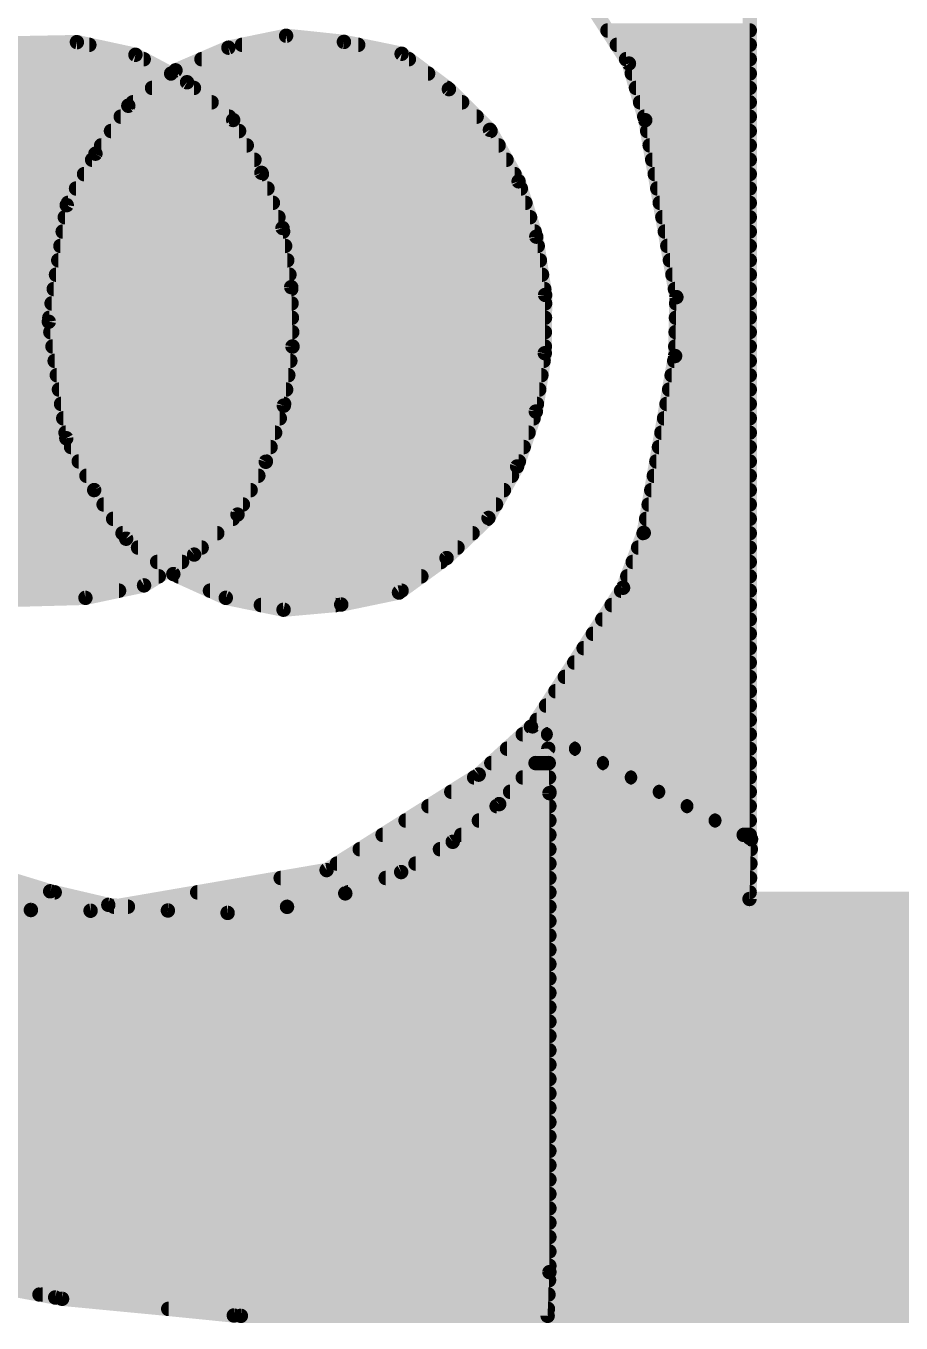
# Model space of a CAD drawing. Extents: x -29 to 78, y -12 to 55.
# Drawn here: x 15.737 to 16.511, y 14.338 to 15.485 of the extents above; entities that cross this region are included whole.
import ezdxf

# ---------------------------------------------------------------- set-up
doc = ezdxf.new("R2010")
doc.units = 0
doc.layers.add('21', color=41, linetype='CONTINUOUS')
doc.layers.add('22', color=40, linetype='CONTINUOUS')

msp = doc.modelspace()

# ---------------------------------------------------------------- linework, layer by layer
at = {"layer": '21', "const_width": 0.0127}
for points in [[(15.9673, 15.4766), (15.9162, 15.4661)], [(16.0184, 15.4712), (15.9673, 15.4766)], [(15.9162, 15.4661), (15.8695, 15.446)], [(15.9283, 15.4686), (16.031, 15.4686)], [(16.0694, 15.4607), (16.0184, 15.4712)], [(15.8925, 15.4559), (16.0758, 15.4559)], [(16.1112, 15.4295), (16.0694, 15.4607)], [(15.8695, 15.446), (15.8278, 15.4148)], [(15.8657, 15.4432), (16.0928, 15.4432)], [(15.8488, 15.4305), (16.1098, 15.4305)], [(16.1474, 15.3935), (16.1112, 15.4295)], [(15.8278, 15.4148), (15.7988, 15.3724)], [(15.8318, 15.4178), (16.1229, 15.4178)], [(15.8211, 15.4051), (16.1357, 15.4051)], [(15.8125, 15.3924), (16.148, 15.3924)], [(16.1728, 15.3479), (16.1474, 15.3935)], [(15.8038, 15.3797), (16.1551, 15.3797)], [(15.7988, 15.3724), (15.7734, 15.3269)], [(15.7958, 15.367), (16.1621, 15.367)], [(15.7887, 15.3543), (16.1692, 15.3543)], [(15.7816, 15.3416), (16.1748, 15.3416)], [(16.1884, 15.299), (16.1728, 15.3479)], [(15.7734, 15.3269), (15.7575, 15.2238)], [(15.7745, 15.3289), (16.1788, 15.3289)], [(15.7717, 15.3162), (16.1829, 15.3162)], [(15.7698, 15.3035), (16.187, 15.3035)], [(16.1962, 15.2475), (16.1884, 15.299)], [(15.7678, 15.2908), (16.1897, 15.2908)], [(15.7659, 15.2781), (16.1916, 15.2781)], [(15.7639, 15.2654), (16.1935, 15.2654)], [(15.7619, 15.2527), (16.1955, 15.2527)], [(16.1959, 15.1959), (16.1962, 15.2475)], [(15.76, 15.24), (16.1962, 15.24)], [(15.7575, 15.2238), (15.773, 15.1208)], [(15.758, 15.2273), (16.1961, 15.2273)], [(15.7589, 15.2146), (16.196, 15.2146)], [(15.7608, 15.2019), (16.196, 15.2019)], [(15.7627, 15.1892), (16.1949, 15.1892)], [(16.188, 15.1444), (16.1959, 15.1959)], [(15.7646, 15.1765), (16.1929, 15.1765)], [(15.7665, 15.1638), (16.191, 15.1638)], [(15.7684, 15.1511), (16.189, 15.1511)], [(16.1715, 15.0958), (16.188, 15.1444)], [(15.7703, 15.1384), (16.186, 15.1384)], [(15.7723, 15.1257), (16.1816, 15.1257)], [(15.773, 15.1208), (15.7976, 15.075)], [(15.7772, 15.113), (16.1773, 15.113)], [(15.784, 15.1003), (16.173, 15.1003)], [(15.7908, 15.0876), (16.1669, 15.0876)], [(16.1461, 15.0503), (16.1715, 15.0958)], [(15.7976, 15.075), (15.8259, 15.0319)], [(15.7977, 15.0749), (16.1598, 15.0749)], [(15.806, 15.0622), (16.1528, 15.0622)], [(15.8144, 15.0495), (16.1453, 15.0495)], [(16.1091, 15.0149), (16.1461, 15.0503)], [(15.8227, 15.0368), (16.1321, 15.0368)], [(15.8259, 15.0319), (15.8676, 15.0007)], [(15.8364, 15.0241), (16.1188, 15.0241)], [(15.8533, 15.0114), (16.1043, 15.0114)], [(16.0671, 14.9844), (16.1091, 15.0149)], [(15.8676, 15.0007), (15.914, 14.9797)], [(15.872, 14.9987), (16.0868, 14.9987)], [(15.9, 14.986), (16.0693, 14.986)], [(16.0161, 14.9738), (16.0671, 14.9844)], [(15.914, 14.9797), (15.965, 14.9692)], [(15.945, 14.9733), (16.011, 14.9733)], [(15.965, 14.9692), (16.0161, 14.9738)], [(16.199, 14.8463), (16.1556, 14.7973)], [(16.2, 14.807), (16.199, 14.8463)], [(16.1878, 14.8336), (16.1994, 14.8336)], [(16.1765, 14.8209), (16.1997, 14.8209)], [(16.1653, 14.8082), (16.2, 14.8082)], [(16.2, 14.3835), (16.2, 14.807)], [(16.1556, 14.7973), (16.1146, 14.764)], [(16.1534, 14.7955), (16.2, 14.7955)], [(16.1377, 14.7828), (16.2, 14.7828)], [(16.1221, 14.7701), (16.2, 14.7701)], [(16.1146, 14.764), (16.069, 14.7372)], [(16.1033, 14.7574), (16.2, 14.7574)], [(16.0817, 14.7447), (16.2, 14.7447)], [(15.7588, 14.7202), (15.7081, 14.7357)], [(16.069, 14.7372), (16.0196, 14.7184)], [(16.0553, 14.732), (16.2, 14.732)], [(15.2005, 14.7193), (15.7627, 14.7193)], [(15.8101, 14.7082), (15.7588, 14.7202)], [(16.022, 14.7193), (16.2, 14.7193)], [(15.8628, 14.7033), (15.8101, 14.7082)], [(16.0196, 14.7184), (15.9681, 14.7065)], [(15.2111, 14.7066), (15.8274, 14.7066)], [(15.9155, 14.7011), (15.8628, 14.7033)], [(15.9681, 14.7065), (15.9155, 14.7011)], [(15.9686, 14.7066), (16.2, 14.7066)], [(15.2218, 14.6939), (16.2, 14.6939)], [(15.2325, 14.6812), (16.2, 14.6812)], [(15.2432, 14.6685), (16.2, 14.6685)], [(15.2539, 14.6558), (16.2, 14.6558)], [(15.2646, 14.6431), (16.2, 14.6431)], [(15.2752, 14.6304), (16.2, 14.6304)], [(15.2859, 14.6177), (16.2, 14.6177)], [(15.2966, 14.605), (16.2, 14.605)], [(15.3105, 14.5923), (16.2, 14.5923)], [(15.3259, 14.5796), (16.2, 14.5796)], [(15.3413, 14.5669), (16.2, 14.5669)], [(15.3567, 14.5542), (16.2, 14.5542)], [(15.3721, 14.5415), (16.2, 14.5415)], [(15.3875, 14.5288), (16.2, 14.5288)], [(15.4029, 14.5161), (16.2, 14.5161)], [(15.4182, 14.5034), (16.2, 14.5034)], [(15.4392, 14.4907), (16.2, 14.4907)], [(15.4623, 14.478), (16.2, 14.478)], [(15.4854, 14.4653), (16.2, 14.4653)], [(15.5086, 14.4526), (16.2, 14.4526)], [(15.5317, 14.4399), (16.2, 14.4399)], [(15.5548, 14.4272), (16.2, 14.4272)], [(15.5849, 14.4145), (16.2, 14.4145)], [(15.6196, 14.4018), (16.2, 14.4018)], [(15.6605, 14.3891), (16.2, 14.3891)], [(15.7014, 14.3764), (16.1997, 14.3764)], [(16.1985, 14.3449), (16.2, 14.3835)], [(15.7118, 14.3732), (15.7631, 14.3611)], [(15.7521, 14.3637), (16.1992, 14.3637)], [(15.7631, 14.3611), (15.9211, 14.3452)], [(15.8634, 14.351), (16.1987, 14.351)], [(15.9211, 14.3452), (16.1985, 14.3449)]]:
    msp.add_lwpolyline(points, dxfattribs=at)
at = {"layer": '21', "const_width": 0.0064}
for points in [[(15.9676, 15.4798, 1), (15.967, 15.4735)], [(15.9679, 15.4735, 1), (15.9667, 15.4797)], [(15.9156, 15.4692, 1), (15.9169, 15.463)], [(15.9175, 15.4632, 1), (15.915, 15.469)], [(15.9283, 15.4718, 1), (15.9283, 15.4654)], [(16.019, 15.4743, 1), (16.0177, 15.4681)], [(16.018, 15.468, 1), (16.0187, 15.4744)], [(16.031, 15.4654, 1), (16.031, 15.4718)], [(15.8925, 15.4591, 1), (15.8925, 15.4527)], [(16.0713, 15.4632, 1), (16.0675, 15.4581)], [(16.0688, 15.4576, 1), (16.0701, 15.4638)], [(16.0758, 15.4527, 1), (16.0758, 15.4591)], [(15.8657, 15.4464, 1), (15.8657, 15.44)], [(15.8682, 15.4489, 1), (15.8707, 15.4431)], [(15.8714, 15.4435, 1), (15.8676, 15.4486)], [(16.0928, 15.44, 1), (16.0928, 15.4464)], [(15.8488, 15.4337, 1), (15.8488, 15.4273)], [(16.1098, 15.4273, 1), (16.1098, 15.4337)], [(16.1134, 15.4317, 1), (16.1089, 15.4272)], [(16.1093, 15.4269, 1), (16.1131, 15.432)], [(15.8259, 15.4173, 1), (15.8297, 15.4122)], [(15.8304, 15.413, 1), (15.8251, 15.4166)], [(15.8318, 15.421, 1), (15.8318, 15.4146)], [(16.1229, 15.4146, 1), (16.1229, 15.421)], [(15.8211, 15.4083, 1), (15.8211, 15.4019)], [(16.1357, 15.4019, 1), (16.1357, 15.4083)], [(15.8125, 15.3956, 1), (15.8125, 15.3892)], [(16.1502, 15.395, 1), (16.1447, 15.3919)], [(16.1452, 15.3912, 1), (16.1497, 15.3957)], [(16.148, 15.3892, 1), (16.148, 15.3956)], [(15.8038, 15.3829, 1), (15.8038, 15.3765)], [(16.1551, 15.3765, 1), (16.1551, 15.3829)], [(15.7958, 15.3702, 1), (15.7958, 15.3638)], [(15.7961, 15.3742, 1), (15.8014, 15.3706)], [(15.8015, 15.3708, 1), (15.796, 15.3739)], [(16.1621, 15.3638, 1), (16.1621, 15.3702)], [(15.7887, 15.3575, 1), (15.7887, 15.3511)], [(16.1692, 15.3511, 1), (16.1692, 15.3575)], [(15.7816, 15.3448, 1), (15.7816, 15.3384)], [(16.1758, 15.3489, 1), (16.1698, 15.3469)], [(16.17, 15.3464, 1), (16.1755, 15.3494)], [(16.1748, 15.3384, 1), (16.1748, 15.3448)], [(15.7765, 15.3264, 1), (15.7702, 15.3273)], [(15.7745, 15.3321, 1), (15.7745, 15.3257)], [(16.1788, 15.3257, 1), (16.1788, 15.3321)], [(15.7717, 15.3194, 1), (15.7717, 15.313)], [(15.7706, 15.3284, 1), (15.7761, 15.3253)], [(16.1829, 15.313, 1), (16.1829, 15.3194)], [(15.7698, 15.3067, 1), (15.7698, 15.3003)], [(16.1915, 15.2995, 1), (16.1853, 15.2985)], [(16.1854, 15.298, 1), (16.1914, 15.3)], [(16.187, 15.3003, 1), (16.187, 15.3067)], [(15.7678, 15.294, 1), (15.7678, 15.2876)], [(16.1897, 15.2876, 1), (16.1897, 15.294)], [(15.7659, 15.2813, 1), (15.7659, 15.2749)], [(16.1916, 15.2749, 1), (16.1916, 15.2813)], [(15.7639, 15.2686, 1), (15.7639, 15.2622)], [(16.1935, 15.2622, 1), (16.1935, 15.2686)], [(15.7619, 15.2559, 1), (15.7619, 15.2495)], [(16.1994, 15.2475, 1), (16.1931, 15.2475)], [(16.1955, 15.2495, 1), (16.1955, 15.2559)], [(15.76, 15.2432, 1), (15.76, 15.2368)], [(16.1931, 15.247, 1), (16.1994, 15.248)], [(16.1962, 15.2368, 1), (16.1962, 15.2432)], [(15.7606, 15.2243, 1), (15.7544, 15.2233)], [(15.758, 15.2305, 1), (15.758, 15.2241)], [(16.1961, 15.2241, 1), (16.1961, 15.2305)], [(15.7544, 15.2243, 1), (15.7606, 15.2233)], [(15.7589, 15.2178, 1), (15.7589, 15.2114)], [(16.196, 15.2114, 1), (16.196, 15.2178)], [(15.7608, 15.2051, 1), (15.7608, 15.1987)], [(16.196, 15.1987, 1), (16.196, 15.2051)], [(15.7627, 15.1924, 1), (15.7627, 15.186)], [(16.1991, 15.1955, 1), (16.1928, 15.1964)], [(16.1928, 15.196, 1), (16.1991, 15.1959)], [(16.1949, 15.186, 1), (16.1949, 15.1924)], [(15.7646, 15.1797, 1), (15.7646, 15.1733)], [(16.1929, 15.1733, 1), (16.1929, 15.1797)], [(15.7665, 15.167, 1), (15.7665, 15.1606)], [(16.191, 15.1606, 1), (16.191, 15.167)], [(15.7684, 15.1543, 1), (15.7684, 15.1479)], [(16.191, 15.1434, 1), (16.185, 15.1454)], [(16.189, 15.1479, 1), (16.189, 15.1543)], [(15.7703, 15.1416, 1), (15.7703, 15.1352)], [(16.1849, 15.1449, 1), (16.1912, 15.1439)], [(16.186, 15.1352, 1), (16.186, 15.1416)], [(15.7723, 15.1289, 1), (15.7723, 15.1225)], [(15.7758, 15.1223, 1), (15.7702, 15.1193)], [(16.1816, 15.1225, 1), (16.1816, 15.1289)], [(15.7699, 15.1203, 1), (15.7761, 15.1212)], [(15.7772, 15.1162, 1), (15.7772, 15.1098)], [(16.1773, 15.1098, 1), (16.1773, 15.1162)], [(15.784, 15.1035, 1), (15.784, 15.0971)], [(16.173, 15.0971, 1), (16.173, 15.1035)], [(15.7908, 15.0908, 1), (15.7908, 15.0844)], [(16.1669, 15.0844, 1), (16.1669, 15.0908)], [(16.1685, 15.0969, 1), (16.1745, 15.0948)], [(16.1742, 15.0943, 1), (16.1687, 15.0974)], [(15.8003, 15.0767, 1), (15.795, 15.0732)], [(15.7977, 15.0781, 1), (15.7977, 15.0717)], [(16.1598, 15.0717, 1), (16.1598, 15.0781)], [(15.7948, 15.0735, 1), (15.8004, 15.0765)], [(15.806, 15.0654, 1), (15.806, 15.059)], [(16.1528, 15.059, 1), (16.1528, 15.0654)], [(15.8144, 15.0527, 1), (15.8144, 15.0463)], [(16.1434, 15.0518, 1), (16.1489, 15.0487)], [(16.1483, 15.048, 1), (16.1439, 15.0526)], [(16.1453, 15.0463, 1), (16.1453, 15.0527)], [(15.8227, 15.04, 1), (15.8227, 15.0336)], [(15.8278, 15.0345, 1), (15.824, 15.0294)], [(15.8232, 15.0302, 1), (15.8285, 15.0337)], [(16.1321, 15.0336, 1), (16.1321, 15.04)], [(15.8364, 15.0273, 1), (15.8364, 15.0209)], [(16.1188, 15.0209, 1), (16.1188, 15.0273)], [(15.8533, 15.0146, 1), (15.8533, 15.0082)], [(16.1043, 15.0082, 1), (16.1043, 15.0146)], [(16.1069, 15.0172, 1), (16.1113, 15.0126)], [(16.111, 15.0123, 1), (16.1073, 15.0174)], [(15.8689, 15.0036, 1), (15.8663, 14.9978)], [(15.8657, 14.9982, 1), (15.8695, 15.0032)], [(15.872, 15.0019, 1), (15.872, 14.9955)], [(16.0868, 14.9955, 1), (16.0868, 15.0019)], [(15.9, 14.9892, 1), (15.9, 14.9828)], [(16.0652, 14.987, 1), (16.069, 14.9818)], [(16.0677, 14.9813, 1), (16.0665, 14.9875)], [(16.0693, 14.9828, 1), (16.0693, 14.9892)], [(15.9146, 14.9828, 1), (15.9133, 14.9766)], [(15.9126, 14.9768, 1), (15.9153, 14.9826)], [(15.945, 14.9765, 1), (15.945, 14.9701)], [(16.011, 14.9701, 1), (16.011, 14.9765)], [(16.0154, 14.9769, 1), (16.0167, 14.9706)], [(16.0163, 14.9706, 1), (16.0158, 14.9769)], [(15.9647, 14.9723, 1), (15.9653, 14.966)], [(15.9644, 14.9661, 1), (15.9657, 14.9723)], [(16.2022, 14.8464, 1), (16.1959, 14.8462)], [(16.2014, 14.8442, 1), (16.1967, 14.8484)], [(16.1878, 14.8368, 1), (16.1878, 14.8304)], [(16.1994, 14.8304, 1), (16.1994, 14.8368)], [(16.1765, 14.8241, 1), (16.1765, 14.8177)], [(16.1997, 14.8177, 1), (16.1997, 14.8241)], [(16.1653, 14.8114, 1), (16.1653, 14.805)], [(16.2032, 14.807, 1), (16.1969, 14.807)], [(16.1969, 14.8069, 1), (16.2032, 14.8071)], [(16.2, 14.805, 1), (16.2, 14.8114)], [(16.1534, 14.7987, 1), (16.1534, 14.7923)], [(16.1532, 14.7994, 1), (16.158, 14.7952)], [(16.1576, 14.7948, 1), (16.1536, 14.7998)], [(16.2, 14.7923, 1), (16.2, 14.7987)], [(16.1377, 14.786, 1), (16.1377, 14.7796)], [(16.2, 14.7796, 1), (16.2, 14.786)], [(16.1221, 14.7733, 1), (16.1221, 14.7669)], [(16.2, 14.7669, 1), (16.2, 14.7733)], [(16.1033, 14.7606, 1), (16.1033, 14.7542)], [(16.1126, 14.7665, 1), (16.1166, 14.7615)], [(16.1162, 14.7613, 1), (16.113, 14.7667)], [(16.2, 14.7542, 1), (16.2, 14.7606)], [(16.0817, 14.7479, 1), (16.0817, 14.7415)], [(16.2, 14.7415, 1), (16.2, 14.7479)], [(16.0553, 14.7352, 1), (16.0553, 14.7288)], [(16.0674, 14.74, 1), (16.0706, 14.7345)], [(16.0701, 14.7343, 1), (16.0679, 14.7402)], [(16.2, 14.7288, 1), (16.2, 14.7352)], [(15.7595, 14.7233, 1), (15.758, 14.7171)], [(15.7578, 14.7172, 1), (15.7597, 14.7233)], [(15.7627, 14.7161, 1), (15.7627, 14.7225)], [(16.022, 14.7225, 1), (16.022, 14.7161)], [(16.2, 14.7161, 1), (16.2, 14.7225)], [(15.8104, 14.7114, 1), (15.8098, 14.7051)], [(15.8093, 14.7051, 1), (15.8108, 14.7113)], [(16.0185, 14.7214, 1), (16.0207, 14.7154)], [(16.0203, 14.7153, 1), (16.0189, 14.7215)], [(15.8274, 14.7034, 1), (15.8274, 14.7098)], [(15.8629, 14.7064, 1), (15.8626, 14.7001)], [(15.8625, 14.7001, 1), (15.8631, 14.7064)], [(15.9152, 14.7043, 1), (15.9158, 14.698)], [(15.9154, 14.6979, 1), (15.9157, 14.7043)], [(15.9674, 14.7096, 1), (15.9688, 14.7034)], [(15.9686, 14.7098, 1), (15.9686, 14.7034)], [(15.9684, 14.7033, 1), (15.9678, 14.7096)], [(16.2, 14.7034, 1), (16.2, 14.7098)], [(16.2, 14.6907, 1), (16.2, 14.6971)], [(16.2, 14.678, 1), (16.2, 14.6844)], [(16.2, 14.6653, 1), (16.2, 14.6717)], [(16.2, 14.6526, 1), (16.2, 14.659)], [(16.2, 14.6399, 1), (16.2, 14.6463)], [(16.2, 14.6272, 1), (16.2, 14.6336)], [(16.2, 14.6145, 1), (16.2, 14.6209)], [(16.2, 14.6018, 1), (16.2, 14.6082)], [(16.2, 14.5891, 1), (16.2, 14.5955)], [(16.2, 14.5764, 1), (16.2, 14.5828)], [(16.2, 14.5637, 1), (16.2, 14.5701)], [(16.2, 14.551, 1), (16.2, 14.5574)], [(16.2, 14.5383, 1), (16.2, 14.5447)], [(16.2, 14.5256, 1), (16.2, 14.532)], [(16.2, 14.5129, 1), (16.2, 14.5193)], [(16.2, 14.5002, 1), (16.2, 14.5066)], [(16.2, 14.4875, 1), (16.2, 14.4939)], [(16.2, 14.4748, 1), (16.2, 14.4812)], [(16.2, 14.4621, 1), (16.2, 14.4685)], [(16.2, 14.4494, 1), (16.2, 14.4558)], [(16.2, 14.4367, 1), (16.2, 14.4431)], [(16.2, 14.424, 1), (16.2, 14.4304)], [(16.2, 14.4113, 1), (16.2, 14.4177)], [(16.2, 14.3986, 1), (16.2, 14.405)], [(16.2, 14.3859, 1), (16.2, 14.3923)], [(16.2032, 14.3834, 1), (16.1969, 14.3837)], [(16.1969, 14.3835, 1), (16.2032, 14.3835)], [(16.1997, 14.3732, 1), (16.1997, 14.3796)], [(15.7521, 14.3669, 1), (15.7521, 14.3605)], [(16.1992, 14.3605, 1), (16.1992, 14.3669)], [(15.7635, 14.3643, 1), (15.7628, 14.358)], [(15.7624, 14.358, 1), (15.7639, 14.3642)], [(15.8634, 14.3542, 1), (15.8634, 14.3478)], [(15.9211, 14.3484, 1), (15.9211, 14.342)], [(15.9208, 14.342, 1), (15.9214, 14.3483)], [(16.1953, 14.345, 1), (16.2016, 14.3447)], [(16.1985, 14.3417, 1), (16.1985, 14.348)], [(16.1987, 14.3478, 1), (16.1987, 14.3542)]]:
    msp.add_lwpolyline(points, format="xyb", dxfattribs=at)
at = {"layer": '22', "const_width": 0.0127}
for points in [[(16.3771, 15.7076), (16.3771, 14.7674)], [(16.2703, 15.452), (16.1842, 15.5854)], [(16.2514, 15.4813), (16.3771, 15.4813)], [(15.7224, 15.4686), (15.7933, 15.4686)], [(15.7299, 15.47), (15.7824, 15.471)], [(15.7824, 15.471), (15.8341, 15.4598)], [(16.2596, 15.4686), (16.3771, 15.4686)], [(15.0577, 15.4559), (15.8414, 15.4559)], [(15.8341, 15.4598), (15.8797, 15.4355)], [(16.2678, 15.4559), (16.3771, 15.4559)], [(15.0538, 15.4432), (15.8653, 15.4432)], [(16.2848, 15.402), (16.2703, 15.452)], [(16.2729, 15.4432), (16.3771, 15.4432)], [(15.0498, 15.4305), (15.8858, 15.4305)], [(15.8797, 15.4355), (15.9205, 15.4021)], [(16.2766, 15.4305), (16.3771, 15.4305)], [(15.0459, 15.4178), (15.9014, 15.4178)], [(16.2802, 15.4178), (16.3771, 15.4178)], [(15.0443, 15.4051), (15.9169, 15.4051)], [(15.9205, 15.4021), (15.9455, 15.3555)], [(16.2839, 15.4051), (16.3771, 15.4051)], [(16.3123, 15.2456), (16.2848, 15.402)], [(15.043, 15.3924), (15.9257, 15.3924)], [(16.2865, 15.3924), (16.3771, 15.3924)], [(15.0417, 15.3797), (15.9325, 15.3797)], [(16.2887, 15.3797), (16.3771, 15.3797)], [(15.0404, 15.367), (15.9393, 15.367)], [(16.2909, 15.367), (16.3771, 15.367)], [(15.0392, 15.3543), (15.9459, 15.3543)], [(15.9455, 15.3555), (15.9641, 15.3067)], [(16.2932, 15.3543), (16.3771, 15.3543)], [(15.0379, 15.3416), (15.9508, 15.3416)], [(16.2954, 15.3416), (16.3771, 15.3416)], [(15.0366, 15.3289), (15.9556, 15.3289)], [(16.2976, 15.3289), (16.3771, 15.3289)], [(15.0353, 15.3162), (15.9605, 15.3162)], [(16.2999, 15.3162), (16.3771, 15.3162)], [(15.9641, 15.3067), (15.9718, 15.2543)], [(15.034, 15.3035), (15.9646, 15.3035)], [(16.3021, 15.3035), (16.3771, 15.3035)], [(15.0327, 15.2908), (15.9664, 15.2908)], [(16.3043, 15.2908), (16.3771, 15.2908)], [(15.0314, 15.2781), (15.9683, 15.2781)], [(16.3066, 15.2781), (16.3771, 15.2781)], [(15.0301, 15.2654), (15.9702, 15.2654)], [(16.3088, 15.2654), (16.3771, 15.2654)], [(15.0295, 15.2527), (15.9718, 15.2527)], [(15.9718, 15.2543), (15.9729, 15.202)], [(16.311, 15.2527), (16.3771, 15.2527)], [(15.0297, 15.24), (15.9721, 15.24)], [(16.3111, 15.1935), (16.3123, 15.2456)], [(16.3121, 15.24), (16.3771, 15.24)], [(15.03, 15.2273), (15.9724, 15.2273)], [(16.3119, 15.2273), (16.3771, 15.2273)], [(15.0302, 15.2146), (15.9727, 15.2146)], [(16.3116, 15.2146), (16.3771, 15.2146)], [(15.0307, 15.2019), (15.9729, 15.2019)], [(15.9729, 15.202), (15.9653, 15.1496)], [(16.3113, 15.2019), (16.3771, 15.2019)], [(15.032, 15.1892), (15.971, 15.1892)], [(16.2834, 15.0371), (16.3111, 15.1935)], [(16.3104, 15.1892), (16.3771, 15.1892)], [(15.0333, 15.1765), (15.9692, 15.1765)], [(16.3081, 15.1765), (16.3771, 15.1765)], [(15.0345, 15.1638), (15.9673, 15.1638)], [(16.3059, 15.1638), (16.3771, 15.1638)], [(15.0358, 15.1511), (15.9655, 15.1511)], [(15.9653, 15.1496), (15.9493, 15.1)], [(16.3036, 15.1511), (16.3771, 15.1511)], [(15.0371, 15.1384), (15.9617, 15.1384)], [(16.3014, 15.1384), (16.3771, 15.1384)], [(15.0384, 15.1257), (15.9576, 15.1257)], [(16.2991, 15.1257), (16.3771, 15.1257)], [(15.0397, 15.113), (15.9535, 15.113)], [(16.2969, 15.113), (16.3771, 15.113)], [(15.041, 15.1003), (15.9494, 15.1003)], [(15.9493, 15.1), (15.9243, 15.0533)], [(16.2946, 15.1003), (16.3771, 15.1003)], [(15.0427, 15.0876), (15.9427, 15.0876)], [(16.2924, 15.0876), (16.3771, 15.0876)], [(15.0444, 15.0749), (15.9359, 15.0749)], [(16.2901, 15.0749), (16.3771, 15.0749)], [(15.0461, 15.0622), (15.9291, 15.0622)], [(15.9243, 15.0533), (15.8859, 15.0179)], [(16.2878, 15.0622), (16.3771, 15.0622)], [(15.0478, 15.0495), (15.9202, 15.0495)], [(16.2856, 15.0495), (16.3771, 15.0495)], [(15.0515, 15.0368), (15.9064, 15.0368)], [(16.2651, 14.9886), (16.2834, 15.0371)], [(16.2833, 15.0368), (16.3771, 15.0368)], [(15.0555, 15.0241), (15.8926, 15.0241)], [(15.8859, 15.0179), (15.8417, 14.9907)], [(16.2785, 15.0241), (16.3771, 15.0241)], [(15.0594, 15.0114), (15.8753, 15.0114)], [(16.2737, 15.0114), (16.3771, 15.0114)], [(15.0634, 14.9987), (15.8547, 14.9987)], [(16.2689, 14.9987), (16.3771, 14.9987)], [(15.0673, 14.986), (15.8196, 14.986)], [(15.8417, 14.9907), (15.7899, 14.9797)], [(16.1851, 14.8661), (16.2651, 14.9886)], [(16.2634, 14.986), (16.3771, 14.986)], [(15.7899, 14.9797), (15.7197, 14.9778)], [(16.2551, 14.9733), (16.3771, 14.9733)], [(16.2468, 14.9606), (16.3771, 14.9606)], [(16.2385, 14.9479), (16.3771, 14.9479)], [(16.2303, 14.9352), (16.3771, 14.9352)], [(16.222, 14.9225), (16.3771, 14.9225)], [(16.2137, 14.9098), (16.3771, 14.9098)], [(16.2054, 14.8971), (16.3771, 14.8971)], [(16.1971, 14.8844), (16.3771, 14.8844)], [(16.1888, 14.8717), (16.3771, 14.8717)], [(16.1375, 14.8234), (16.1837, 14.8656)], [(16.1765, 14.859), (16.1967, 14.859)], [(16.1837, 14.8656), (16.3782, 14.7662)], [(16.3771, 14.7674), (16.1851, 14.8661)], [(16.1989, 14.859), (16.3771, 14.859)], [(16.1626, 14.8463), (16.2216, 14.8463)], [(16.2236, 14.8463), (16.3771, 14.8463)], [(16.1487, 14.8336), (16.2464, 14.8336)], [(16.2483, 14.8336), (16.3771, 14.8336)], [(16.0031, 14.739), (16.1375, 14.8234)], [(16.1335, 14.8209), (16.2713, 14.8209)], [(16.273, 14.8209), (16.3771, 14.8209)], [(16.1133, 14.8082), (16.2961, 14.8082)], [(16.2977, 14.8082), (16.3771, 14.8082)], [(16.0931, 14.7955), (16.321, 14.7955)], [(16.3224, 14.7955), (16.3771, 14.7955)], [(16.0729, 14.7828), (16.3458, 14.7828)], [(16.3471, 14.7828), (16.3771, 14.7828)], [(16.0526, 14.7701), (16.3707, 14.7701)], [(16.3718, 14.7701), (16.3771, 14.7701)], [(16.3782, 14.7662), (16.3769, 14.7135)], [(16.0324, 14.7574), (16.378, 14.7574)], [(16.0122, 14.7447), (16.3777, 14.7447)], [(15.7944, 14.7031), (16.0031, 14.739)], [(15.9625, 14.732), (16.3774, 14.732)], [(15.8887, 14.7193), (16.377, 14.7193)], [(16.3769, 14.7135), (16.7127, 14.7135)], [(15.7186, 14.7047), (15.7416, 14.7037)], [(15.7416, 14.7037), (15.7944, 14.7031)], [(15.815, 14.7066), (19.0218, 14.7066)], [(15.2158, 14.6939), (19.0218, 14.6939)], [(15.2263, 14.6812), (19.0218, 14.6812)], [(15.2368, 14.6685), (19.0218, 14.6685)], [(15.2473, 14.6558), (19.0218, 14.6558)], [(15.2577, 14.6431), (19.0218, 14.6431)], [(15.2684, 14.6304), (19.0218, 14.6304)], [(15.2805, 14.6177), (19.0218, 14.6177)], [(15.2926, 14.605), (19.0218, 14.605)], [(15.305, 14.5923), (19.0218, 14.5923)], [(15.3207, 14.5796), (19.0218, 14.5796)], [(15.3363, 14.5669), (19.0218, 14.5669)], [(15.352, 14.5542), (19.0218, 14.5542)], [(15.3677, 14.5415), (19.0218, 14.5415)], [(15.3834, 14.5288), (19.0218, 14.5288)], [(15.399, 14.5161), (19.0218, 14.5161)], [(15.4147, 14.5034), (19.0218, 14.5034)], [(15.4322, 14.4907), (19.0218, 14.4907)], [(15.4556, 14.478), (19.0218, 14.478)], [(15.479, 14.4653), (19.0218, 14.4653)], [(15.5024, 14.4526), (19.0218, 14.4526)], [(15.5258, 14.4399), (19.0218, 14.4399)], [(15.5492, 14.4272), (19.0218, 14.4272)], [(15.5769, 14.4145), (19.0218, 14.4145)], [(15.6168, 14.4018), (19.0218, 14.4018)], [(15.6566, 14.3891), (19.0218, 14.3891)], [(15.6965, 14.3764), (19.0218, 14.3764)], [(15.7692, 14.36), (15.7175, 14.3697)], [(15.7493, 14.3637), (19.0212, 14.3637)], [(15.9273, 14.3449), (15.7692, 14.36)], [(15.8631, 14.351), (19.0205, 14.351)], [(19.0201, 14.3449), (15.9273, 14.3449)]]:
    msp.add_lwpolyline(points, dxfattribs=at)
at = {"layer": '22', "const_width": 0.0064}
for points in [[(16.2514, 15.4845, 1), (16.2514, 15.4781)], [(16.3771, 15.4781, 1), (16.3771, 15.4845)], [(15.783, 15.4741, 1), (15.7817, 15.4679)], [(15.7824, 15.4678, 1), (15.7823, 15.4741)], [(15.7933, 15.4654, 1), (15.7933, 15.4718)], [(16.2596, 15.4718, 1), (16.2596, 15.4654)], [(16.3771, 15.4654, 1), (16.3771, 15.4718)], [(15.8356, 15.4626, 1), (15.8326, 15.457)], [(15.8334, 15.4567, 1), (15.8348, 15.4629)], [(15.8414, 15.4527, 1), (15.8414, 15.4591)], [(16.2678, 15.4591, 1), (16.2678, 15.4527)], [(16.3771, 15.4527, 1), (16.3771, 15.4591)], [(15.8653, 15.44, 1), (15.8653, 15.4464)], [(16.2734, 15.4529, 1), (16.2673, 15.4512)], [(16.2677, 15.4503, 1), (16.273, 15.4538)], [(16.2729, 15.4464, 1), (16.2729, 15.44)], [(16.3771, 15.44, 1), (16.3771, 15.4464)], [(15.8817, 15.438, 1), (15.8777, 15.4331)], [(15.8782, 15.4327, 1), (15.8812, 15.4383)], [(15.8858, 15.4273, 1), (15.8858, 15.4337)], [(16.2766, 15.4337, 1), (16.2766, 15.4273)], [(16.3771, 15.4273, 1), (16.3771, 15.4337)], [(15.9014, 15.4146, 1), (15.9014, 15.421)], [(16.2802, 15.421, 1), (16.2802, 15.4146)], [(16.3771, 15.4146, 1), (16.3771, 15.421)], [(15.9169, 15.4019, 1), (15.9169, 15.4083)], [(15.9233, 15.4036, 1), (15.9177, 15.4006)], [(15.9185, 15.3997, 1), (15.9225, 15.4046)], [(16.2839, 15.4083, 1), (16.2839, 15.4019)], [(16.2879, 15.4025, 1), (16.2816, 15.4014)], [(16.2817, 15.4011, 1), (16.2878, 15.4029)], [(16.3771, 15.4019, 1), (16.3771, 15.4083)], [(15.9257, 15.3892, 1), (15.9257, 15.3956)], [(16.2865, 15.3956, 1), (16.2865, 15.3892)], [(16.3771, 15.3892, 1), (16.3771, 15.3956)], [(15.9325, 15.3765, 1), (15.9325, 15.3829)], [(16.2887, 15.3829, 1), (16.2887, 15.3765)], [(16.3771, 15.3765, 1), (16.3771, 15.3829)], [(15.9393, 15.3638, 1), (15.9393, 15.3702)], [(16.2909, 15.3702, 1), (16.2909, 15.3638)], [(16.3771, 15.3638, 1), (16.3771, 15.3702)], [(15.9484, 15.3566, 1), (15.9425, 15.3543)], [(15.9427, 15.354, 1), (15.9483, 15.357)], [(15.9459, 15.3511, 1), (15.9459, 15.3575)], [(16.2932, 15.3575, 1), (16.2932, 15.3511)], [(16.3771, 15.3511, 1), (16.3771, 15.3575)], [(15.9508, 15.3384, 1), (15.9508, 15.3448)], [(16.2954, 15.3448, 1), (16.2954, 15.3384)], [(16.3771, 15.3384, 1), (16.3771, 15.3448)], [(15.9556, 15.3257, 1), (15.9556, 15.3321)], [(16.2976, 15.3321, 1), (16.2976, 15.3257)], [(16.3771, 15.3257, 1), (16.3771, 15.3321)], [(15.9605, 15.313, 1), (15.9605, 15.3194)], [(16.2999, 15.3194, 1), (16.2999, 15.313)], [(16.3771, 15.313, 1), (16.3771, 15.3194)], [(15.9672, 15.3072, 1), (15.961, 15.3062)], [(15.9611, 15.3056, 1), (15.9671, 15.3078)], [(15.9646, 15.3003, 1), (15.9646, 15.3067)], [(16.3021, 15.3067, 1), (16.3021, 15.3003)], [(16.3771, 15.3003, 1), (16.3771, 15.3067)], [(15.9664, 15.2876, 1), (15.9664, 15.294)], [(16.3043, 15.294, 1), (16.3043, 15.2876)], [(16.3771, 15.2876, 1), (16.3771, 15.294)], [(15.9683, 15.2749, 1), (15.9683, 15.2813)], [(16.3066, 15.2813, 1), (16.3066, 15.2749)], [(16.3771, 15.2749, 1), (16.3771, 15.2813)], [(15.9702, 15.2622, 1), (15.9702, 15.2686)], [(16.3088, 15.2686, 1), (16.3088, 15.2622)], [(16.3771, 15.2622, 1), (16.3771, 15.2686)], [(15.975, 15.2544, 1), (15.9686, 15.2543)], [(15.9687, 15.2539, 1), (15.975, 15.2548)], [(15.9718, 15.2495, 1), (15.9718, 15.2559)], [(16.311, 15.2559, 1), (16.311, 15.2495)], [(16.3771, 15.2495, 1), (16.3771, 15.2559)], [(15.9721, 15.2368, 1), (15.9721, 15.2432)], [(16.3121, 15.2432, 1), (16.3121, 15.2368)], [(16.3154, 15.2455, 1), (16.3091, 15.2457)], [(16.3091, 15.245, 1), (16.3154, 15.2461)], [(16.3771, 15.2368, 1), (16.3771, 15.2432)], [(15.9724, 15.2241, 1), (15.9724, 15.2305)], [(16.3119, 15.2305, 1), (16.3119, 15.2241)], [(16.3771, 15.2241, 1), (16.3771, 15.2305)], [(15.9727, 15.2114, 1), (15.9727, 15.2178)], [(16.3116, 15.2178, 1), (16.3116, 15.2114)], [(16.3771, 15.2114, 1), (16.3771, 15.2178)], [(15.9761, 15.2015, 1), (15.9698, 15.2024)], [(15.9729, 15.1987, 1), (15.9729, 15.2051)], [(16.3113, 15.2051, 1), (16.3113, 15.1987)], [(16.3771, 15.1987, 1), (16.3771, 15.2051)], [(15.9697, 15.2019, 1), (15.9761, 15.202)], [(15.971, 15.186, 1), (15.971, 15.1924)], [(16.3104, 15.1924, 1), (16.3104, 15.186)], [(16.3143, 15.1929, 1), (16.308, 15.194)], [(16.308, 15.1935, 1), (16.3143, 15.1934)], [(16.3771, 15.186, 1), (16.3771, 15.1924)], [(15.9692, 15.1733, 1), (15.9692, 15.1797)], [(16.3081, 15.1797, 1), (16.3081, 15.1733)], [(16.3771, 15.1733, 1), (16.3771, 15.1797)], [(15.9673, 15.1606, 1), (15.9673, 15.167)], [(16.3059, 15.167, 1), (16.3059, 15.1606)], [(16.3771, 15.1606, 1), (16.3771, 15.167)], [(15.9621, 15.1501, 1), (15.9684, 15.1491)], [(15.9683, 15.1486, 1), (15.9622, 15.1506)], [(15.9655, 15.1479, 1), (15.9655, 15.1543)], [(16.3036, 15.1543, 1), (16.3036, 15.1479)], [(16.3771, 15.1479, 1), (16.3771, 15.1543)], [(15.9617, 15.1352, 1), (15.9617, 15.1416)], [(16.3014, 15.1416, 1), (16.3014, 15.1352)], [(16.3771, 15.1352, 1), (16.3771, 15.1416)], [(15.9576, 15.1225, 1), (15.9576, 15.1289)], [(16.2991, 15.1289, 1), (16.2991, 15.1225)], [(16.3771, 15.1225, 1), (16.3771, 15.1289)], [(15.9535, 15.1098, 1), (15.9535, 15.1162)], [(16.2969, 15.1162, 1), (16.2969, 15.1098)], [(16.3771, 15.1098, 1), (16.3771, 15.1162)], [(15.9463, 15.1009, 1), (15.9523, 15.099)], [(15.9521, 15.0985, 1), (15.9465, 15.1015)], [(15.9494, 15.0971, 1), (15.9494, 15.1035)], [(16.2946, 15.1035, 1), (16.2946, 15.0971)], [(16.3771, 15.0971, 1), (16.3771, 15.1035)], [(15.9427, 15.0844, 1), (15.9427, 15.0908)], [(16.2924, 15.0908, 1), (16.2924, 15.0844)], [(16.3771, 15.0844, 1), (16.3771, 15.0908)], [(15.9359, 15.0717, 1), (15.9359, 15.0781)], [(16.2901, 15.0781, 1), (16.2901, 15.0717)], [(16.3771, 15.0717, 1), (16.3771, 15.0781)], [(15.9215, 15.0548, 1), (15.9271, 15.0518)], [(15.9265, 15.051, 1), (15.9222, 15.0556)], [(15.9291, 15.059, 1), (15.9291, 15.0654)], [(16.2878, 15.0654, 1), (16.2878, 15.059)], [(16.3771, 15.059, 1), (16.3771, 15.0654)], [(15.9202, 15.0463, 1), (15.9202, 15.0527)], [(16.2856, 15.0527, 1), (16.2856, 15.0463)], [(16.3771, 15.0463, 1), (16.3771, 15.0527)], [(15.9064, 15.0336, 1), (15.9064, 15.04)], [(16.2833, 15.04, 1), (16.2833, 15.0336)], [(16.2803, 15.0377, 1), (16.2865, 15.0366)], [(16.2864, 15.036, 1), (16.2804, 15.0382)], [(16.3771, 15.0336, 1), (16.3771, 15.04)], [(15.8838, 15.0203, 1), (15.8881, 15.0156)], [(15.8876, 15.0152, 1), (15.8843, 15.0206)], [(15.8926, 15.0209, 1), (15.8926, 15.0273)], [(16.2785, 15.0273, 1), (16.2785, 15.0209)], [(16.3771, 15.0209, 1), (16.3771, 15.0273)], [(15.8753, 15.0082, 1), (15.8753, 15.0146)], [(16.2737, 15.0146, 1), (16.2737, 15.0082)], [(16.3771, 15.0082, 1), (16.3771, 15.0146)], [(15.8547, 14.9955, 1), (15.8547, 15.0019)], [(16.2689, 15.0019, 1), (16.2689, 14.9955)], [(16.3771, 14.9955, 1), (16.3771, 15.0019)], [(15.8196, 14.9828, 1), (15.8196, 14.9892)], [(15.84, 14.9934, 1), (15.8434, 14.988)], [(15.8424, 14.9876, 1), (15.841, 14.9938)], [(16.2634, 14.9892, 1), (16.2634, 14.9828)], [(16.2621, 14.9897, 1), (16.2681, 14.9875)], [(16.2678, 14.9868, 1), (16.2624, 14.9903)], [(16.3771, 14.9828, 1), (16.3771, 14.9892)], [(15.7893, 14.9828, 1), (15.7906, 14.9766)], [(15.79, 14.9765, 1), (15.7898, 14.9828)], [(16.2551, 14.9765, 1), (16.2551, 14.9701)], [(16.3771, 14.9701, 1), (16.3771, 14.9765)], [(16.2468, 14.9638, 1), (16.2468, 14.9574)], [(16.3771, 14.9574, 1), (16.3771, 14.9638)], [(16.2385, 14.9511, 1), (16.2385, 14.9447)], [(16.3771, 14.9447, 1), (16.3771, 14.9511)], [(16.2303, 14.9384, 1), (16.2303, 14.932)], [(16.3771, 14.932, 1), (16.3771, 14.9384)], [(16.222, 14.9257, 1), (16.222, 14.9193)], [(16.3771, 14.9193, 1), (16.3771, 14.9257)], [(16.2137, 14.913, 1), (16.2137, 14.9066)], [(16.3771, 14.9066, 1), (16.3771, 14.913)], [(16.2054, 14.9003, 1), (16.2054, 14.8939)], [(16.3771, 14.8939, 1), (16.3771, 14.9003)], [(16.1971, 14.8876, 1), (16.1971, 14.8812)], [(16.3771, 14.8812, 1), (16.3771, 14.8876)], [(16.1888, 14.8749, 1), (16.1888, 14.8685)], [(16.3771, 14.8685, 1), (16.3771, 14.8749)], [(16.1765, 14.8622, 1), (16.1765, 14.8558)], [(16.1852, 14.8685, 1), (16.1823, 14.8628)], [(16.1859, 14.8633, 1), (16.1816, 14.868)], [(16.1866, 14.8689, 1), (16.1837, 14.8632)], [(16.1825, 14.8678, 1), (16.1878, 14.8643)], [(16.1989, 14.8622, 1), (16.1989, 14.8558)], [(16.1967, 14.8558, 1), (16.1967, 14.8622)], [(16.3771, 14.8558, 1), (16.3771, 14.8622)], [(16.1626, 14.8495, 1), (16.1626, 14.8431)], [(16.2236, 14.8495, 1), (16.2236, 14.8431)], [(16.2216, 14.8431, 1), (16.2216, 14.8495)], [(16.3771, 14.8431, 1), (16.3771, 14.8495)], [(16.1487, 14.8368, 1), (16.1487, 14.8304)], [(16.2483, 14.8368, 1), (16.2483, 14.8304)], [(16.2464, 14.8304, 1), (16.2464, 14.8368)], [(16.3771, 14.8304, 1), (16.3771, 14.8368)], [(16.1353, 14.8257, 1), (16.1396, 14.821)], [(16.1392, 14.8207, 1), (16.1358, 14.8261)], [(16.1335, 14.8241, 1), (16.1335, 14.8177)], [(16.273, 14.8241, 1), (16.273, 14.8177)], [(16.2713, 14.8177, 1), (16.2713, 14.8241)], [(16.3771, 14.8177, 1), (16.3771, 14.8241)], [(16.1133, 14.8114, 1), (16.1133, 14.805)], [(16.2977, 14.8114, 1), (16.2977, 14.805)], [(16.2961, 14.805, 1), (16.2961, 14.8114)], [(16.3771, 14.805, 1), (16.3771, 14.8114)], [(16.0931, 14.7987, 1), (16.0931, 14.7923)], [(16.3224, 14.7987, 1), (16.3224, 14.7923)], [(16.321, 14.7923, 1), (16.321, 14.7987)], [(16.3771, 14.7923, 1), (16.3771, 14.7987)], [(16.0729, 14.786, 1), (16.0729, 14.7796)], [(16.3471, 14.786, 1), (16.3471, 14.7796)], [(16.3458, 14.7796, 1), (16.3458, 14.786)], [(16.3771, 14.7796, 1), (16.3771, 14.786)], [(16.0526, 14.7733, 1), (16.0526, 14.7669)], [(16.3718, 14.7733, 1), (16.3718, 14.7669)], [(16.3707, 14.7669, 1), (16.3707, 14.7733)], [(16.3814, 14.7662, 1), (16.375, 14.7663)], [(16.3756, 14.7645, 1), (16.3785, 14.7702)], [(16.3768, 14.7634, 1), (16.3797, 14.7691)], [(16.3771, 14.7669, 1), (16.3771, 14.7733)], [(16.0324, 14.7606, 1), (16.0324, 14.7542)], [(16.3739, 14.7674, 1), (16.3803, 14.7674)], [(16.378, 14.7542, 1), (16.378, 14.7606)], [(16.0122, 14.7479, 1), (16.0122, 14.7415)], [(16.3777, 14.7415, 1), (16.3777, 14.7479)], [(15.9625, 14.7352, 1), (15.9625, 14.7288)], [(16.0014, 14.7417, 1), (16.0048, 14.7363)], [(16.0036, 14.7359, 1), (16.0025, 14.7421)], [(16.3774, 14.7288, 1), (16.3774, 14.7352)], [(15.8887, 14.7225, 1), (15.8887, 14.7161)], [(16.377, 14.7161, 1), (16.377, 14.7225)], [(16.3737, 14.7135, 1), (16.3801, 14.7134)], [(16.3769, 14.7166, 1), (16.3769, 14.7103)], [(15.7417, 14.7069, 1), (15.7416, 14.7005)], [(15.7415, 14.7005, 1), (15.7418, 14.7069)], [(15.7939, 14.7062, 1), (15.795, 14.6999)], [(15.7944, 14.6999, 1), (15.7945, 14.7062)], [(15.815, 14.7098, 1), (15.815, 14.7034)], [(15.7493, 14.3669, 1), (15.7493, 14.3605)], [(15.7695, 14.3631, 1), (15.7689, 14.3568)], [(15.7686, 14.3568, 1), (15.7698, 14.3631)], [(15.8631, 14.3542, 1), (15.8631, 14.3478)], [(15.9273, 14.3481, 1), (15.9273, 14.3417)], [(15.927, 14.3417, 1), (15.9276, 14.348)]]:
    msp.add_lwpolyline(points, format="xyb", dxfattribs=at)

doc.saveas('drawing.dxf')
